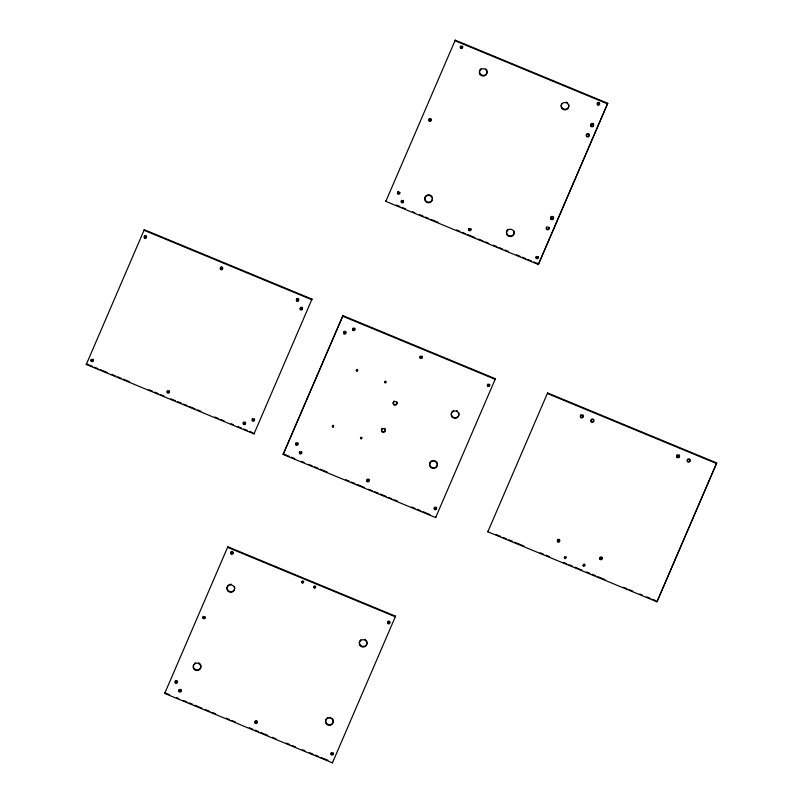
<?xml version="1.0" encoding="UTF-8"?>
<svg xmlns="http://www.w3.org/2000/svg" width="803" height="803" viewBox="0 0 803 803"><rect width="100%" height="100%" fill="white"/><g stroke="black" fill="none" stroke-linecap="round" stroke-linejoin="round"><path stroke-width="1.2" d="M386.213 381.826L384.968 382.308L385.299 381.013M86.272 364.492L144.269 229.698L311.996 299.117L253.999 433.921L86.272 364.492L86.403 363.869L92.184 366.258M144.269 229.698L144.138 230.32L311.865 299.75L311.996 299.117M164.705 693.421L227.821 546.763L395.548 616.192L332.432 762.85L164.705 693.421L164.846 692.798M227.821 546.763L227.691 547.395L395.417 616.814L395.548 616.192M253.999 433.921L254.129 433.299M495.391 378.735L435.638 517.594L283.118 454.468L342.881 315.599L495.391 378.735L495.26 379.357L342.74 316.231L342.881 315.599M385.831 201.372L455.231 40.15L607.751 103.276L538.351 264.508L385.831 201.372L385.972 200.75M455.231 40.15L455.1 40.772L607.61 103.898M332.432 762.85L332.572 762.228M435.638 517.594L435.768 516.971M538.351 264.508L607.751 103.276M487.833 531.797L547.586 392.938L716.728 462.95L656.974 601.808L487.833 531.797L487.963 531.174M547.586 392.938L547.455 393.56L716.597 463.572M656.974 601.808L716.728 462.95M356.412 369.802L357.225 370.765L357.857 369.751M564.469 556.85L565.483 558.135L566.235 556.88M283.118 454.468L342.74 316.231M360.708 437.233L361.34 438.388L362.023 437.314M584.996 565.352L583.349 565.533L583.741 564.128M333.576 426.463C332.382 424.225 331.539 428.531 333.576 426.915C332.984 427.076 331.368 424.667 333.626 425.47M302.43 580.93C300.111 582.988 305.481 583.038 303.163 580.95M315.188 585.929C312.307 585.558 315.308 589.472 315.78 586.662M396.371 205.056L399.834 206.491M402.142 207.445L405.615 208.88M412.541 211.751L414.85 212.705M419.477 214.622L422.94 216.057M425.249 217.011L428.722 218.446M431.03 219.4L437.966 222.27M456.445 229.929L459.918 231.354M462.227 232.318L465.69 233.753M467.998 234.707L474.934 237.578M478.397 239.013L483.025 240.92M485.333 241.884L488.796 243.319M493.423 245.226L496.886 246.662M499.195 247.615L502.668 249.05M504.977 250.014L508.44 251.449M516.53 254.792L519.993 256.227M522.311 257.181L525.774 258.616M528.083 259.58L531.546 261.015M533.865 261.969L537.327 263.404M94.503 367.222L97.966 368.657M100.285 369.611L107.221 372.492M111.848 374.399L115.321 375.834M117.639 376.798L121.102 378.233M123.421 379.187L129.203 381.586M148.866 389.726L152.339 391.161M154.648 392.115L158.121 393.55M160.439 394.514L163.902 395.949M170.848 398.82L175.476 400.737M177.784 401.691L181.257 403.126M183.566 404.09L187.039 405.525M189.357 406.479L195.139 408.878M197.448 409.831L200.921 411.266M214.802 417.018L218.275 418.453M220.584 419.407L224.057 420.842M230.993 423.723L233.312 424.677M237.939 426.594L241.412 428.029M243.721 428.983L247.194 430.418M249.502 431.382L252.975 432.817M496.073 534.537L500.711 536.454M503.029 537.408L506.502 538.853M508.821 539.807L512.294 541.242M514.613 542.206L523.877 546.04M540.098 552.755L543.571 554.19M545.889 555.154L549.372 556.589M563.274 562.351L566.747 563.786M569.066 564.74L572.539 566.185M574.858 567.139L581.804 570.02M586.441 571.937L589.914 573.372M592.233 574.336L595.706 575.771M598.024 576.735L604.98 579.605M623.509 587.284L626.992 588.719M629.301 589.683L632.784 591.118M639.73 593.999L642.049 594.953M646.686 596.87L650.159 598.315M652.478 599.269L655.951 600.704M283.258 453.846L289.03 456.234M291.348 457.188L294.811 458.623M301.737 461.494L304.056 462.448M308.673 464.365L312.136 465.8M314.455 466.754L317.918 468.189M320.226 469.143L327.162 472.013M345.651 479.672L349.114 481.107M351.423 482.061L354.886 483.496M357.205 484.45L364.13 487.321M368.758 489.238L372.221 490.663M374.529 491.627L378.002 493.062M380.311 494.016L386.082 496.405M388.401 497.368L391.864 498.793M394.173 499.757L397.636 501.192M411.507 506.924L414.97 508.359M417.279 509.323L420.752 510.758M423.061 511.712L429.996 514.582M166 693.28L169.473 694.715M176.409 697.586L178.718 698.55M183.345 700.457L186.818 701.892M189.137 702.856L192.6 704.291M194.918 705.245L201.854 708.126M205.327 709.561L209.954 711.468M212.273 712.432L215.736 713.867M226.145 718.173L229.618 719.608M231.937 720.572L235.399 722.007M249.281 727.749L252.754 729.184M255.073 730.148L258.536 731.583M260.855 732.537L267.79 735.418M272.418 737.325L275.891 738.76M286.3 743.076L289.773 744.511M292.081 745.465L295.554 746.9M302.49 749.781L304.809 750.735M309.436 752.652L312.909 754.087M315.218 755.041L318.691 756.476M320.999 757.44L327.945 760.311M584.474 564.138L584.996 564.639M221.698 266.977A1.154 1.104 12.1 0 1 222.521 268.684A1.154 1.104 12.1 0 1 220.584 268.654A1.154 1.104 12.1 0 1 221.397 266.967M146.527 237.026A1.154 1.104 12.1 0 1 144.771 237.447A1.154 1.104 12.1 0 1 144.771 235.691M146.166 235.711A1.154 1.104 12.1 0 1 146.527 236.172M93.188 359.252A1.154 1.104 12.1 0 1 93.058 360.738A1.154 1.104 12.1 0 1 91.502 360.718A1.154 1.104 12.1 0 1 91.371 359.222M298.686 299.158A1.154 1.104 12.1 0 1 297.632 300.673A1.154 1.104 12.1 0 1 296.568 299.128M296.719 298.877A1.154 1.104 12.1 0 1 298.325 298.696M254.35 418.775A1.154 1.104 12.1 0 1 254.22 420.26A1.154 1.104 12.1 0 1 252.664 420.24A1.154 1.104 12.1 0 1 252.523 418.744M245.577 422.769A1.154 1.104 12.1 0 1 244.002 423.914A1.154 1.104 12.1 0 1 243.741 422.007M245.136 422.027A1.154 1.104 12.1 0 1 245.347 422.237M302.43 307.89A1.154 1.104 12.1 0 1 301.316 309.406A1.154 1.104 12.1 0 1 300.352 307.77A1.154 1.104 12.1 0 1 302.279 307.639M169.272 390.74A1.154 1.104 12.1 0 1 169.132 392.235A1.154 1.104 12.1 0 1 167.586 392.205A1.154 1.104 12.1 0 1 167.446 390.72M403.528 201.633A1.154 1.104 12.1 0 1 401.761 202.055A1.154 1.104 12.1 0 1 401.761 200.298M403.156 200.318A1.154 1.104 12.1 0 1 403.518 200.78M470.929 229.528A1.154 1.104 12.1 0 1 469.303 230.039A1.154 1.104 12.1 0 1 468.962 228.403M470.779 228.433A1.154 1.104 12.1 0 1 470.929 228.684M538.422 257.151A1.154 1.104 12.1 0 1 536.986 258.064A1.154 1.104 12.1 0 1 536.223 256.558M538.341 256.589A1.154 1.104 12.1 0 1 538.422 256.87M568.594 104.209A3.834 3.684 12.1 0 1 564.559 109.228A3.834 3.684 12.1 0 1 562.02 103.286M566.516 102.182A3.834 3.684 12.1 0 1 567.38 102.684M432.456 198.993A3.834 3.684 12.1 0 1 426.754 201.623A3.834 3.684 12.1 0 1 426.323 195.49M427.196 195.029A3.834 3.684 12.1 0 1 430.127 195.069M430.99 195.561A3.834 3.684 12.1 0 1 432.456 198.03M487.11 72.28A3.834 3.684 12.1 0 1 481.399 74.91A3.834 3.684 12.1 0 1 480.977 68.777M485.644 68.847A3.834 3.684 12.1 0 1 487.11 71.316M599.64 103.316A1.154 1.104 12.1 0 1 598.747 104.531A1.154 1.104 12.1 0 1 597.402 103.758A1.154 1.104 12.1 0 1 598.064 102.413M598.647 102.352A1.154 1.104 12.1 0 1 599.409 102.784M399.864 192.329A1.154 1.104 12.1 0 1 398.288 193.473A1.154 1.104 12.1 0 1 398.027 191.566M431.201 119.195A1.154 1.104 12.1 0 1 430.137 120.711A1.154 1.104 12.1 0 1 429.083 119.165M429.224 118.924A1.154 1.104 12.1 0 1 430.84 118.744M552.715 216.368A1.435 1.385 12.1 0 1 553.307 218.496A1.435 1.385 12.1 0 1 551.029 218.466A1.435 1.385 12.1 0 1 551.621 216.348M549.212 227.64A1.435 1.385 12.1 0 1 547.787 229.186A1.435 1.385 12.1 0 1 546.361 227.6M546.462 227.249A1.435 1.385 12.1 0 1 546.642 226.938M462.468 46.102A1.154 1.104 12.1 0 1 462.337 47.588A1.154 1.104 12.1 0 1 460.781 47.568A1.154 1.104 12.1 0 1 460.651 46.072M513.94 230.933A3.834 3.684 12.1 0 1 512.173 235.59A3.834 3.684 12.1 0 1 507.175 234.225A3.834 3.684 12.1 0 1 508.068 229.327M593.347 123.973A1.435 1.385 12.1 0 1 593.186 125.83A1.435 1.385 12.1 0 1 591.239 125.81A1.435 1.385 12.1 0 1 591.068 123.943M591.339 123.692A1.435 1.385 12.1 0 1 593.086 123.712M589.151 134.452A1.435 1.385 12.1 0 1 588.378 136.249A1.435 1.385 12.1 0 1 586.501 135.476A1.435 1.385 12.1 0 1 587.274 133.679M588.378 133.689A1.435 1.385 12.1 0 1 588.96 134.141M354.514 328.046A1.154 1.104 12.1 0 1 354.665 329.682A1.154 1.104 12.1 0 1 352.969 329.652A1.154 1.104 12.1 0 1 353.119 328.025M396.853 401.891A1.917 1.847 12.1 0 1 396.07 404.381A1.917 1.847 12.1 0 1 393.48 403.578A1.917 1.847 12.1 0 1 394.263 401.099M385.249 429.163A1.917 1.847 12.1 0 1 383.573 431.683A1.917 1.847 12.1 0 1 381.646 429.274M381.786 428.943A1.917 1.847 12.1 0 1 382.258 428.4M384.687 428.431A1.917 1.847 12.1 0 1 385.069 428.842M422.137 356.161A1.154 1.104 12.1 0 1 422.007 357.646A1.154 1.104 12.1 0 1 420.451 357.626A1.154 1.104 12.1 0 1 420.31 356.13M489.7 384.316A1.154 1.104 12.1 0 1 488.636 385.831A1.154 1.104 12.1 0 1 487.572 384.286M436.581 507.928A1.154 1.104 12.1 0 1 435.005 509.072A1.154 1.104 12.1 0 1 434.744 507.165M435.878 507.034A1.154 1.104 12.1 0 1 436.501 507.647M369.099 479.742A1.154 1.104 12.1 0 1 367.985 481.258A1.154 1.104 12.1 0 1 367.011 479.622A1.154 1.104 12.1 0 1 368.948 479.491M301.537 451.587A1.154 1.104 12.1 0 1 300.774 453.344A1.154 1.104 12.1 0 1 299.559 451.808M297.793 442.854A1.154 1.104 12.1 0 1 297.662 444.34A1.154 1.104 12.1 0 1 296.106 444.32A1.154 1.104 12.1 0 1 295.976 442.824M345.872 331.97A1.154 1.104 12.1 0 1 344.818 333.486A1.154 1.104 12.1 0 1 343.754 331.94M344.116 331.488A1.154 1.104 12.1 0 1 345.722 331.719M437.334 464.676A3.834 3.684 12.1 0 1 433.369 467.818A3.834 3.684 12.1 0 1 429.705 464.244A3.834 3.684 12.1 0 1 433.028 460.47M434.032 460.48A3.834 3.684 12.1 0 1 434.995 460.751M435.858 461.243A3.834 3.684 12.1 0 1 437.334 463.712M458.955 414.529A3.834 3.684 12.1 0 1 453.695 417.379A3.834 3.684 12.1 0 1 452.119 411.698M452.832 411.026A3.834 3.684 12.1 0 1 453.695 410.564M456.626 410.604A3.834 3.684 12.1 0 1 457.489 411.096M458.694 412.632A3.834 3.684 12.1 0 1 458.955 413.565M559.671 540.048A1.154 1.104 12.1 0 1 558.617 541.563A1.154 1.104 12.1 0 1 557.553 540.017M557.704 539.767A1.154 1.104 12.1 0 1 559.31 539.586M689.295 458.884A1.435 1.385 12.1 0 1 689.887 461.012A1.435 1.385 12.1 0 1 687.609 460.972A1.435 1.385 12.1 0 1 688.191 458.864M602.14 557.623A1.154 1.104 12.1 0 1 601.076 559.139A1.154 1.104 12.1 0 1 600.012 557.593M600.162 557.342A1.154 1.104 12.1 0 1 601.778 557.162M679.268 454.93A1.435 1.385 12.1 0 1 679.097 456.787A1.435 1.385 12.1 0 1 677.16 456.766A1.435 1.385 12.1 0 1 676.989 454.899M582.757 414.83A1.435 1.385 12.1 0 1 582.938 416.867A1.435 1.385 12.1 0 1 580.82 416.837A1.435 1.385 12.1 0 1 581.001 414.81M593.818 420.862A1.435 1.385 12.1 0 1 591.952 421.585A1.435 1.385 12.1 0 1 591.169 419.758A1.435 1.385 12.1 0 1 593.046 419.036M593.638 419.487A1.435 1.385 12.1 0 1 593.818 419.798M333.305 752.903A1.154 1.104 12.1 0 1 332.251 754.418A1.154 1.104 12.1 0 1 331.187 752.873M389.856 622.626A1.154 1.104 12.1 0 1 387.99 622.957A1.154 1.104 12.1 0 1 388.361 621.151M388.943 621.09A1.154 1.104 12.1 0 1 389.856 621.773M181.227 690.199A1.154 1.104 12.1 0 1 179.651 691.343A1.154 1.104 12.1 0 1 179.39 689.436M180.524 689.305A1.154 1.104 12.1 0 1 181.147 689.918M233.081 552.093A1.154 1.104 12.1 0 1 232.177 553.598A1.154 1.104 12.1 0 1 230.883 552.334A1.154 1.104 12.1 0 1 232.458 551.48M205.327 617.206A1.154 1.104 12.1 0 1 203.751 618.059A1.154 1.104 12.1 0 1 203.269 616.353M200.68 664.884A3.834 3.684 12.1 0 1 197.147 669.933A3.834 3.684 12.1 0 1 193.613 664.774M194.818 663.278A3.834 3.684 12.1 0 1 195.681 662.806M198.612 662.856A3.834 3.684 12.1 0 1 200.178 664.041M177.483 681.466A1.154 1.104 12.1 0 1 176.349 682.701A1.154 1.104 12.1 0 1 175.215 681.426M175.435 680.904A1.154 1.104 12.1 0 1 175.907 680.563M176.79 680.573A1.154 1.104 12.1 0 1 177.051 680.723M366.278 640.553A3.834 3.684 12.1 0 1 365.576 645.712A3.834 3.684 12.1 0 1 360.216 644.96A3.834 3.684 12.1 0 1 360.908 639.79M364.703 639.369A3.834 3.684 12.1 0 1 365.576 639.861M234.436 586.612A3.834 3.684 12.1 0 1 232.679 591.269A3.834 3.684 12.1 0 1 227.681 589.904A3.834 3.684 12.1 0 1 228.574 585.006M229.437 584.544A3.834 3.684 12.1 0 1 231.394 584.323M332.522 718.815A3.834 3.684 12.1 0 1 331.549 724.165A3.834 3.684 12.1 0 1 326.098 722.67A3.834 3.684 12.1 0 1 328.025 717.591M329.983 717.37A3.834 3.684 12.1 0 1 330.956 717.631M356.251 370.564C357.435 373.224 358.449 368.376 356.261 370.494M360.447 438.187C361.671 440.837 362.544 436.029 360.457 438.117M384.557 382.288C385.841 384.948 386.644 380.01 384.557 382.288M301.777 582.055C302.47 585.718 304.929 579.977 301.777 582.055M313.812 587.033C314.505 590.697 316.954 584.955 313.812 587.033M564.338 557.473C565.031 561.146 567.48 555.395 564.338 557.473M583.088 565.242C583.791 568.905 586.24 563.164 583.088 565.242M296.588 300.844A1.154 1.104 12.1 0 0 298.555 300.623A1.154 1.104 12.1 0 0 297.341 299.087A1.154 1.104 12.1 0 0 296.588 300.844M220.504 269.356A1.154 1.104 12.1 0 0 222.481 269.135A1.154 1.104 12.1 0 0 221.267 267.6A1.154 1.104 12.1 0 0 220.504 269.356M91.231 361.199A1.154 1.104 12.1 0 0 93.208 360.979A1.154 1.104 12.1 0 0 91.994 359.433A1.154 1.104 12.1 0 0 91.231 361.199M144.43 237.869A1.154 1.104 12.1 0 0 146.397 237.648A1.154 1.104 12.1 0 0 145.182 236.102A1.154 1.104 12.1 0 0 144.43 237.869M300.322 309.587A1.154 1.104 12.1 0 0 302.299 309.366A1.154 1.104 12.1 0 0 301.085 307.82A1.154 1.104 12.1 0 0 300.322 309.587M167.315 392.687A1.154 1.104 12.1 0 0 169.282 392.466A1.154 1.104 12.1 0 0 168.078 390.931A1.154 1.104 12.1 0 0 167.315 392.687M243.399 424.175A1.154 1.104 12.1 0 0 245.367 423.954A1.154 1.104 12.1 0 0 244.152 422.418A1.154 1.104 12.1 0 0 243.399 424.175M252.393 420.712A1.154 1.104 12.1 0 0 254.37 420.491A1.154 1.104 12.1 0 0 253.156 418.955A1.154 1.104 12.1 0 0 252.393 420.712M429.093 120.892A1.154 1.104 12.1 0 0 431.07 120.671A1.154 1.104 12.1 0 0 429.856 119.135A1.154 1.104 12.1 0 0 429.093 120.892M397.676 193.734A1.154 1.104 12.1 0 0 399.653 193.513A1.154 1.104 12.1 0 0 398.439 191.977A1.154 1.104 12.1 0 0 397.676 193.734M460.51 48.05A1.154 1.104 12.1 0 0 462.488 47.829A1.154 1.104 12.1 0 0 461.273 46.283A1.154 1.104 12.1 0 0 460.51 48.05M597.452 104.731A1.154 1.104 12.1 0 0 599.429 104.51A1.154 1.104 12.1 0 0 598.215 102.965A1.154 1.104 12.1 0 0 597.452 104.731M507.235 235.118A3.834 3.684 12.1 0 0 513.81 234.376A3.834 3.684 12.1 0 0 509.764 229.246A3.834 3.684 12.1 0 0 507.235 235.118M425.49 201.282A3.834 3.684 12.1 0 0 432.064 200.549A3.834 3.684 12.1 0 0 428.019 195.41A3.834 3.684 12.1 0 0 425.49 201.282M468.832 230.381A1.154 1.104 12.1 0 0 470.799 230.15A1.154 1.104 12.1 0 0 469.584 228.614A1.154 1.104 12.1 0 0 468.832 230.381M536.233 258.275A1.154 1.104 12.1 0 0 538.211 258.054A1.154 1.104 12.1 0 0 536.996 256.518A1.154 1.104 12.1 0 0 536.233 258.275M401.42 202.476A1.154 1.104 12.1 0 0 403.387 202.256A1.154 1.104 12.1 0 0 402.173 200.71A1.154 1.104 12.1 0 0 401.42 202.476M561.889 108.395A3.834 3.684 12.1 0 0 568.464 107.662A3.834 3.684 12.1 0 0 564.419 102.533A3.834 3.684 12.1 0 0 561.889 108.395M550.898 219.089A1.435 1.385 12.1 0 0 553.367 218.807A1.435 1.385 12.1 0 0 551.852 216.88A1.435 1.385 12.1 0 0 550.898 219.089M546.512 229.246A1.435 1.385 12.1 0 0 548.981 228.975A1.435 1.385 12.1 0 0 547.465 227.048A1.435 1.385 12.1 0 0 546.512 229.246M480.144 74.569A3.834 3.684 12.1 0 0 486.718 73.826A3.834 3.684 12.1 0 0 482.673 68.697A3.834 3.684 12.1 0 0 480.144 74.569M590.938 126.252A1.435 1.385 12.1 0 0 593.407 125.971A1.435 1.385 12.1 0 0 591.891 124.043A1.435 1.385 12.1 0 0 590.938 126.252M586.551 136.41A1.435 1.385 12.1 0 0 589.021 136.139A1.435 1.385 12.1 0 0 587.505 134.211A1.435 1.385 12.1 0 0 586.551 136.41M393.641 404.602A1.917 1.847 12.1 0 0 396.863 403.919A1.917 1.847 12.1 0 0 394.594 401.55A1.917 1.847 12.1 0 0 393.641 404.602M381.947 431.703A1.917 1.847 12.1 0 0 385.179 431.03A1.917 1.847 12.1 0 0 382.911 428.661A1.917 1.847 12.1 0 0 381.947 431.703M295.845 444.802A1.154 1.104 12.1 0 0 297.813 444.571A1.154 1.104 12.1 0 0 296.598 443.035A1.154 1.104 12.1 0 0 295.845 444.802M343.774 333.667A1.154 1.104 12.1 0 0 345.742 333.446A1.154 1.104 12.1 0 0 344.527 331.9A1.154 1.104 12.1 0 0 343.774 333.667M352.768 330.204A1.154 1.104 12.1 0 0 354.745 329.983A1.154 1.104 12.1 0 0 353.531 328.437A1.154 1.104 12.1 0 0 352.768 330.204M420.18 358.108A1.154 1.104 12.1 0 0 422.157 357.887A1.154 1.104 12.1 0 0 420.943 356.341A1.154 1.104 12.1 0 0 420.18 358.108M487.592 386.002A1.154 1.104 12.1 0 0 489.559 385.781A1.154 1.104 12.1 0 0 488.354 384.246A1.154 1.104 12.1 0 0 487.592 386.002M434.403 509.333A1.154 1.104 12.1 0 0 436.37 509.112A1.154 1.104 12.1 0 0 435.156 507.576A1.154 1.104 12.1 0 0 434.403 509.333M366.991 481.439A1.154 1.104 12.1 0 0 368.958 481.218A1.154 1.104 12.1 0 0 367.754 479.672A1.154 1.104 12.1 0 0 366.991 481.439M299.579 453.534A1.154 1.104 12.1 0 0 301.557 453.314A1.154 1.104 12.1 0 0 300.342 451.768A1.154 1.104 12.1 0 0 299.579 453.534M430.368 466.965A3.834 3.684 12.1 0 0 436.942 466.222A3.834 3.684 12.1 0 0 432.897 461.093A3.834 3.684 12.1 0 0 430.368 466.965M451.989 416.817A3.834 3.684 12.1 0 0 458.563 416.084A3.834 3.684 12.1 0 0 454.528 410.945A3.834 3.684 12.1 0 0 451.989 416.817M557.573 541.734A1.154 1.104 12.1 0 0 559.54 541.513A1.154 1.104 12.1 0 0 558.326 539.977A1.154 1.104 12.1 0 0 557.573 541.734M600.032 559.31A1.154 1.104 12.1 0 0 601.999 559.089A1.154 1.104 12.1 0 0 600.795 557.553A1.154 1.104 12.1 0 0 600.032 559.31M580.609 417.369A1.435 1.385 12.1 0 0 583.078 417.088A1.435 1.385 12.1 0 0 581.563 415.161A1.435 1.385 12.1 0 0 580.609 417.369M687.478 461.605A1.435 1.385 12.1 0 0 689.938 461.323A1.435 1.385 12.1 0 0 688.422 459.396A1.435 1.385 12.1 0 0 687.478 461.605M676.859 457.208A1.435 1.385 12.1 0 0 679.328 456.927A1.435 1.385 12.1 0 0 677.812 455.01A1.435 1.385 12.1 0 0 676.859 457.208M591.229 421.756A1.435 1.385 12.1 0 0 593.688 421.485A1.435 1.385 12.1 0 0 592.172 419.557A1.435 1.385 12.1 0 0 591.229 421.756M255.254 722.479A1.154 1.104 12.1 0 0 257.231 722.258A1.154 1.104 12.1 0 0 256.016 720.713A1.154 1.104 12.1 0 0 255.254 722.479M230.983 553.779A1.154 1.104 12.1 0 0 232.95 553.558A1.154 1.104 12.1 0 0 231.736 552.022A1.154 1.104 12.1 0 0 230.983 553.779M203.139 618.33A1.154 1.104 12.1 0 0 205.116 618.109A1.154 1.104 12.1 0 0 203.902 616.563A1.154 1.104 12.1 0 0 203.139 618.33M193.975 669.07A3.834 3.684 12.1 0 0 200.549 668.327A3.834 3.684 12.1 0 0 196.514 663.198A3.834 3.684 12.1 0 0 193.975 669.07M175.305 682.871A1.154 1.104 12.1 0 0 177.272 682.65A1.154 1.104 12.1 0 0 176.068 681.115A1.154 1.104 12.1 0 0 175.305 682.871M360.075 645.582A3.834 3.684 12.1 0 0 366.65 644.839A3.834 3.684 12.1 0 0 362.605 639.71A3.834 3.684 12.1 0 0 360.075 645.582M255.123 723.101A1.154 1.104 12.1 0 0 257.09 722.881A1.154 1.104 12.1 0 0 255.886 721.345A1.154 1.104 12.1 0 0 255.123 723.101M179.039 691.614A1.154 1.104 12.1 0 0 181.016 691.393A1.154 1.104 12.1 0 0 179.802 689.847A1.154 1.104 12.1 0 0 179.039 691.614M331.207 754.589A1.154 1.104 12.1 0 0 333.175 754.368A1.154 1.104 12.1 0 0 331.96 752.833A1.154 1.104 12.1 0 0 331.207 754.589M227.731 590.797A3.834 3.684 12.1 0 0 234.305 590.064A3.834 3.684 12.1 0 0 230.27 584.925A3.834 3.684 12.1 0 0 227.731 590.797M326.319 723.844A3.834 3.684 12.1 0 0 332.894 723.112A3.834 3.684 12.1 0 0 328.849 717.982A3.834 3.684 12.1 0 0 326.319 723.844M387.759 623.469A1.154 1.104 12.1 0 0 389.726 623.248A1.154 1.104 12.1 0 0 388.511 621.703A1.154 1.104 12.1 0 0 387.759 623.469"/></g></svg>
